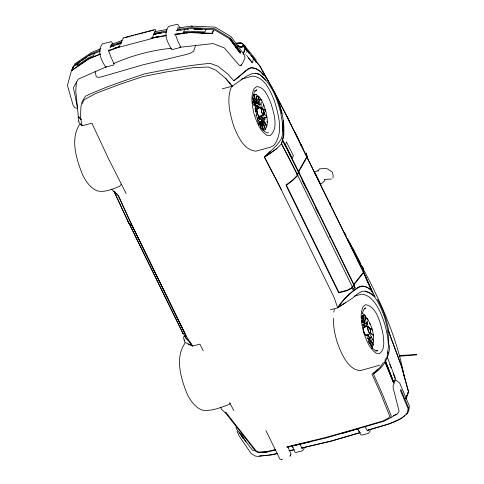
<?xml version="1.0" encoding="UTF-8"?>
<svg xmlns="http://www.w3.org/2000/svg" width="484" height="484" viewBox="0 0 484 484"><rect width="100%" height="100%" fill="white"/><g stroke="black" fill="none" stroke-linecap="round" stroke-linejoin="round"><path stroke-width="0.73" d="M260.997 128.091L261.015 123.789M261.136 106.286L261.178 102.015M256.423 101.9L256.587 97.726L256.617 101.852L257.216 104.006L256.363 101.852M256.829 117.473L256.847 116.844M333.403 318.333C333.343 332.847 337.747 347.361 345.274 359.733C348.692 365.069 353.574 370.2 360.277 370.653L379.746 365.172M361.929 318.381L362.026 315.616M362.782 320.741L362.994 316.524L363.091 320.632L363.69 322.792L362.825 320.638M76.363 81.82L75.794 91.071L78.293 116.378L81.3 119.554M81.79 103.479L81.893 102.027L85.402 96.249C104.568 87.168 124.781 80.574 144.837 73.792C166.49 69.587 188.185 65.237 210.189 63.38L217.915 66.199L227.994 74.215L233.742 80.719C240.022 77.029 244.535 70.495 251.25 67.784L255.83 68.456L259.89 71.081L263.949 75.244M389.457 345.219C389.971 356.914 383.304 367.864 373.388 373.787L382.372 394.018L391.193 415.756L390.673 417.698L383.83 421.261L326.252 437.905L287.49 447.149M363.938 324.812L364.004 323.99L363.678 324.825L364.301 325.647L363.938 324.812L363.865 325.738M369.812 323.288L369.74 324.026L370.32 324.534M257.331 106.976L257.506 105.216L257.313 106.329L257.996 106.982L258.154 106.395L257.881 107.2M263.526 104.453L263.447 105.191L264.034 105.7M262.606 121.278L262.951 120.032L262.824 120.504M259.339 117.866L259.557 119.705L259.061 118.665M408.684 411.116L409.391 406.015L399.76 383.207L395.591 379.759L393.05 386.02L393.208 388.059L399.119 411.358L397.394 413.874L393.341 415.665M252.848 97.635L253.235 95.197M369.365 339.423L369.449 338.903L369.207 339.52M324.728 179.286L324.437 181.01L320.765 184.38M365.952 326.307L366.031 325.847L365.662 326.597M364.355 322.09L364.712 319.972L364.271 321.098M110.636 47.244L111.387 44.649M262.588 108.906L263.078 106.317M256.339 106.063L256.538 105.076L256.744 107.357M306.529 155.406L306.039 152.98L306.947 156.526L298.453 171.524L298.949 171.893L296.777 174.724L297.714 174.924L293.026 179.643L285.941 185.148L338.721 292.893L347.385 290.606L352.884 287.563M306.826 155.999L306.257 153.428L307.14 156.913L298.646 171.917L299.142 172.286L297.43 174.827M256.429 98.222L256.242 96.812L258.492 96.292L258.371 96.824L259.067 96.921L258.892 98.778L259.563 103.624M258.994 125.023L259.43 123.027M290.43 455.462L290.582 454.772M259.448 118.253L259.557 117.763M333.766 312.144L334.414 309.306M386.831 357.646L388.12 351.971M367.241 324.952L367.562 323.554L367.102 322.538M260.961 108.501L261.299 107.025M260.38 115.985L260.247 116.953L258.117 115.386L258.444 115.936L259.46 116.88L257.833 114.787L256.702 110.703L256.877 111.901L256.786 109.015L256.677 110.056L257.325 107.932L256.992 108.392L258.129 107.775L258.601 108.688M222.35 88.814L232.181 86.219L246.61 76.127L252.091 73.616L255.564 73.278L259.333 74.282C271.584 83.46 277.193 98.597 280.768 112.941C282.16 121.508 284.441 130.486 281.252 138.926C277.017 146.15 270.187 151.153 264.415 157.058L277.326 181.645L334.117 297.448L337.675 307.86L330.366 309.784M255.873 112.203L255.231 110.872L255.727 110.261L256.278 111.072M281.561 143.712L283.89 134.824L283.231 120.401M387.496 353.374L388.712 344.699L388.737 338.655L387.091 327.105L384.738 317.849L381.174 308.514L377.29 300.933L374.017 296.099L370.932 293.6L368.124 292.148L365.087 291.12L361.959 291.368L358.118 293.467L352.57 298.083L337.675 307.86C342.672 299.336 350.452 292.82 358.341 287.066C363.06 284.538 368.04 287.302 371.561 290.551L363.557 272.468L286.395 115.519M72.213 70.21L73.169 66.689L71.457 70.688L67.433 85.468L73.181 105.452L74.881 107.617L77.373 108.337M72.219 70.706L72.794 68.595M73.175 67.191L73.556 65.782L91.065 53.899L100.097 50.245M405.979 398.774L406.953 395.204L405.858 398.641M362.359 313.196L363.714 309.585L365.862 307.909L364.506 308.441M256.399 106.994L256.641 106.184L257.064 106.849L256.635 106.232M406.161 398.876L408.478 391.744L401.466 366.37L388.337 330.923M364.385 325.974L364.652 325.169M366.219 323.826L366.618 322.634L365.668 323.929M177.9 28.84L177.138 30.764M266.732 115.688L266.484 116.414L266.914 116.94L264.857 117.939L265.038 119.59M195.766 44.976L193.618 51.177L190.617 53.119L186.824 54.365L143.234 64.765L101.876 76.738L98.536 77.373L96.237 76.829L95.118 71.16M259.624 105.609L260.253 103.824L259.593 104.683M259.109 123.444L259.618 120.982L259.533 122.428L260.749 127.129L259.63 124.158M408.478 391.744L407.679 393.952L408.46 391.429L401.545 366.086L388.337 330.536M367.834 336.084L368.203 335.581M256.351 113.982L256.702 113.117M262.195 118.12L261.662 117.624L260.809 117.86L260.84 119.379M261.299 119.832L261.517 119.3L261.36 119.79L260.93 119.548M205.948 29.427L204.907 31.95L188.718 31.248L183.587 31.962L184.64 29.47L188.306 28.973M368.808 338.189L367.888 338.588L367.435 338.128M109.203 49.634L108.658 50.844L111.151 57.632L114.006 63.525L113.837 65.001L105.7 67.143C101.38 60.337 96.588 51.268 102.433 43.85L111.374 41.642L113.014 44.129M257.76 121.315L258.365 119.99L257.984 120.837L258.408 124.104M179.57 47.329L213.184 43.578L224.431 47.976L239.38 65.497L240.857 65.624L241.462 64.293M260.604 123.71L260.961 122.93L260.791 123.305L260.755 121.139L260.997 123.039L263.834 130.613L263.163 130.65L262.866 128.357L263.036 129.603M243.216 54.402L245.521 48.745L245.479 46.724L244.674 45.702M243.186 53.24L245.182 48.327L245.158 46.343L244.329 45.284M240.663 52.278L230.19 38.442L239.828 52.453L229.906 39.101L240.245 53.143L240.663 52.278L230.408 38.188L214.472 28.665L190.66 27.667L177.344 29.494M395.18 378.972L393.68 382.015L385.306 360.731L393.692 382.348L385.034 360.647M372.16 348.008C375.947 336.35 371.658 321.37 362.492 313.275M317.94 171.239L319.361 168.886L324.782 168.486L327.341 168.825L332.314 172.074L333.173 175.535L332.925 178.124M253.858 93.152L254.699 91.555L256.95 89.855L254.542 90.95M289.075 446.514L288.639 447.319L287.75 446.72M255.322 107.908L255.528 107.563L255.77 107.835L255.322 107.908L255.685 108.029L255.528 107.563M373.654 339.956L373.309 340.53L373.66 341.069L372.408 339.242L372.874 339.974M267.216 121.163L266.865 121.738L267.204 122.283M231.945 85.735C225.968 98.409 229.852 113.438 233.736 126.221C237.946 136.185 243.398 149.877 255.836 151.19L270.308 147.245L273.635 145.611C284.054 133.009 278.451 114.853 274.404 100.781C270.302 90.823 264.923 77.337 252.581 76.091L241.008 79.243M383.352 362.462L380.079 367.435L372.002 374.15L380.854 394.012L389.541 415.714L389.051 417.644L383.243 420.905L353.677 429.562L325.532 437.518L286.582 446.944M384.992 359.969L386.22 358.106M290.376 455.601L289.952 456.237L291.108 453.901L287.901 447.143M304.339 448.051L302.482 450.767L295.845 452.516L294.962 452.074L292.009 445.716M256.302 114.799L256.587 114.387M79.842 124.055C69.793 138.902 76.532 159.932 82.734 175.093C86.104 181.524 90.375 188.288 97.502 190.938C104.955 192.59 112.742 189.02 119.621 186.316L121.26 184.174M370.393 430.651L368.421 433.398L361.784 435.146L360.804 434.735L357.609 428.854M185.069 343.071C174.561 357.942 181.016 378.887 187.284 394.279C190.642 400.782 195.064 407.395 202.185 410.111C211.06 411.66 221.006 407.389 229.337 404.388L230.154 403.329M240.857 65.624L242.46 63.477L245.025 58.02L244.16 54.668L231.068 36.645L215.138 27.122L191.319 26.124L177.265 28.054M367.646 326.894L368.288 326.041L367.096 326.621M255.951 115.87L256.532 115.888M257.706 117.806L257.373 118.211L257.682 119.923L257.536 118.029M368.802 429.381L367.568 430.899L364.809 426.549M261.269 108.107L261.947 107.297L260.701 107.811L260.93 108.513M302.923 447.488L302.107 448.462L299.699 444.028M352.558 287.187L354.361 285.052L353.931 284.767L363.726 272.431L363.393 268.42L361.421 266.17M255.292 110.715L255.727 110.261M270.253 151.444L265.299 156.465L276.884 148.467L281.537 143.827C287.145 126.778 281.742 108.222 274.579 92.45C269.146 82.77 263.623 68.94 251.129 67.645L248.177 68.728L233.742 80.719M297.902 175.317L293.219 180.036L286.455 185.269L338.909 292.342L347.185 290.2L352.691 287.169M406.161 414.346L408.091 412.429L408.587 407.885L400.849 389.445L400.413 390.455L408.157 408.895L407.207 413.433C396.85 424.19 380.642 425.575 367.247 430.433M296.759 444.336L295.881 445.207L310.903 441.656M357.398 428.364L356.52 429.235L341.837 433.507M377.798 369.939L373.388 373.787L377.871 369.897M404.666 415.683L401.375 418.4L389.596 423.645L367.368 430.47M352.685 289.432L354.808 287.714M276.854 148.582L269.636 153.876L264.415 157.058L281.337 189.704M74.221 64.239L91.73 52.357L100.757 48.703M78.305 63.386L73.405 66.713L71.904 70.198L89.074 58.552L100.182 54.051M71.457 70.688L88.965 58.806L100.769 54.02M80.465 61.498L78.087 63.108L77.047 65.624L88.929 57.535L93.509 55.69L94.562 53.198L88.802 55.866M81.657 60.694L87.017 57.07M123.735 38.054L122.767 38.702L119.082 46.821L119.645 47.063L151.208 38.75L152.176 38.109L155.86 29.984L155.297 29.748M345.564 302.681L338.364 307.092C344.269 298.701 351.922 290.061 361.615 286.201C366.267 286.05 371.18 288.984 373.194 293.243M351.874 287.072L354.167 284.652L353.737 284.374L363.532 272.038L363.194 268.045L361.379 265.952M390.673 417.698L396.983 414.147M263.617 130.722C269.691 126.324 266.781 116.85 265.662 110.624C263.471 104.617 261.203 95.009 253.719 94.132M254.548 105.99L253.822 105.439L252.376 102.015M106.607 66.695L78.275 79.116L73.411 87.755L77.591 108.113M113.516 63.67C131.805 55.436 151.419 50.348 171.354 48.249M111.175 44.48L122.379 40.347M110.509 46.022L121.012 42.114M94.737 53.379L100.291 51.129M110.013 47.19L121.224 43.058M108.519 50.675L119.016 46.773M108.41 50.929L119.615 46.791M238.037 46.525L241.413 47.257L243.597 46.391L243.809 44.77L242.768 43.627L241.105 43.149L238.37 43.33M366.467 335.237L370.018 333.893M259.86 116.493L263.399 115.186M255.709 94.338L253.658 95.076L255.854 94.386L255.746 94.755L256.405 94.646M241.413 47.257L243.549 46.494L249.321 53.44M121.284 42.895L116.317 44.528L121.26 42.961M118.973 46.875L114.714 48.267L119.657 46.694M364.652 314.969L362.564 315.653L364.809 315.114L364.785 315.592L365.378 315.743L365.971 322.423M314.455 171.838L318.635 170.489M256.242 96.812L258.329 96.147M266.95 117.285L264.857 117.939L263.841 116.886M360.06 432.569L331.298 441.118L301.369 448.015M360.199 432.672L331.443 440.942L302.089 447.978M367.277 318.375L365.16 318.98L367.429 318.617L367.386 319.222L367.997 319.591M182.758 333.512L184.676 332.968M354.24 296.202L361.445 294.169C370.587 294.865 375.85 303.547 379.644 310.885C384.605 321.509 387.696 333.01 388.362 344.735M365.656 326.573L366.509 326.331M260.985 99.547L258.867 100.127L261.142 99.783L261.094 100.388L261.711 100.757M254.699 105.385L255.685 105.252L256.254 106.589M259.2 107.781L260.053 107.551M220.728 407.092L221.339 409.246L225.405 412.767L226.052 412.592L256.115 450.858L258.535 452.02L266.212 451.729L274.942 449.678M123.529 37.788L154.735 29.566M125.888 37.492L130.19 36.354M131.63 35.979L133.778 35.411M135.211 35.036L137.365 34.467M138.799 34.092L143.101 32.954M144.535 32.579L146.688 32.011M148.122 31.635L153.864 30.123M180.06 47.553L171.917 49.701C167.597 42.895 162.805 33.826 168.656 26.408L177.598 24.2L179.933 27.848M275.85 449.926L267.011 452.032L258.232 452.582L255.782 451.427L225.405 412.767M277.284 453.562L271.445 454.906L257.476 456.394L255.304 456.037L250.996 453.387L239.193 436.017L237.063 431.359M288.96 450.87L294.072 449.696M272.304 454.573L277.392 453.447M289.741 450.713L294.097 449.751M153.41 34.352L161.36 32.664L153.44 34.261M151.075 38.236L159.756 36.403L152.563 37.861M153.374 34.437L166.484 32.077M151.879 37.921L165.734 35.465M154.529 31.72L166.907 29.476M153.87 33.263L166.986 30.916M151.044 38.321L166.363 35.616M369.54 328.932L371.688 328.503M262.721 108.386L263.236 110.086L265.377 109.674M375.632 351.124L377.78 350.743L375.052 350.319L372.002 347.845M364.198 327.069L368.015 326.404M257.645 108.313L261.451 107.684M362.117 313.565L362.77 313.457M366.11 335.206L364.785 334.172L365.093 334.668L365.408 335.019L364.149 332.696M176.103 30.758L184.985 29.542M187.199 29.24L188.681 29.034M174.609 34.249L188.669 32.319L212.016 33.293L213.511 29.808L205.228 29.463M175.238 34.4L188.56 32.573L212.373 33.565L214.085 29.572L230.015 39.101L240.245 53.143M175.111 34.642L177.326 34.346M178.802 34.152L181.022 33.856M182.498 33.656L184.713 33.366M186.189 33.166L187.671 32.972M190.623 32.579L193.582 32.186M179.31 47.335L180.756 47.16L177.888 41.243L175.377 34.449M255.988 115.767L256.375 115.724M259.376 456.025L262.249 455.722M263.683 455.571L267.271 455.19M268.705 455.039L271.578 454.73M399.887 356.218L415.962 354.863L416.028 354.536L399.324 355.546M235.805 43.227L240.373 42.919L241.982 43.36L243.028 44.516L242.883 46.083L240.766 46.881L237.469 46.131M236.367 43.33L241.159 43.003M258.232 452.582L267.083 452.014M268.553 132.773L267.198 132.84L264.197 131.394M324.389 179.364L331.479 179.05M370.29 328.902L371.791 328.836L371.621 329.55L372.148 330.13M371.633 334.559L373.097 334.498L372.855 335.237L373.297 335.823M263.236 110.086L265.48 110.013L265.305 110.721L265.825 111.302M262.703 115.325L264.119 115.319L263.139 114.853M189.577 28.623L205.325 29.258M194.187 28.955L202.27 29.282M193.927 28.992L200.709 29.27M206.051 33.632L201.858 33.106M202.832 33.172L208.64 33.65M225.06 412.447L226.052 412.592M364.9 326.658L363.659 326.978L363.29 328.799L363.393 327.765L363.581 330.862M366.025 325.454L366.406 325.544L366.073 323.233M281.422 459.612L282.22 459.8L279.879 459.074L265.916 430.566M203.268 33.408L201.913 33.075L203.056 33.378M191.319 26.124L192.644 26.457M259.587 106.662L259.962 106.758M255.564 73.278L259.261 74.227L265.825 80.09M236.694 44.909L238.6 45.454M238.691 45.919L240.028 46.319A10.793 4.483 -26.1 0 1 240.778 47.105M255.976 115.724L256.538 115.894M367.622 338.407L368.009 338.528M252.188 62.484L246.628 55.394M254.409 450.713L252.303 450.029L236.64 429.296L235.92 427.414M262.945 118.671L264.397 119.155L262.897 118.017M184.307 339.877L184.749 342.291L192.124 345.612L189.002 341.377L185.898 338.195L184.38 335.224L183.611 337.711L184.271 340.766M365.087 291.12L370.06 293.153L374.017 296.099M246.725 52.326L246.271 51.855M369.389 337.3L370.877 337.941L369.437 336.701M261.312 116.214L261.626 116.348L261.287 115.476M188.228 344.124L192.608 346.066L199.916 344.142L203.213 350.839M369.582 333.676L370.556 334.19M274.882 449.775L275.813 450.332M111.913 45L114.006 46.379M179.159 28.925L180.738 29.978M254.657 101.707L255.358 102.197L255.02 101.949L256.078 103.848L255.328 102.076L253.967 94.12L253.368 94.416L254.263 96.546L253.779 95.39M113.958 191.38L115.7 192.626M128.605 222.949L132.168 225.653L182.583 328.563M111.368 189.123L118.023 195.258M225.756 78.505L232.181 86.219L225.756 78.505L215.846 70.144L208.247 67.004L193.37 67.621L166.29 71.953L143.064 76.539L121.133 83.847L96.358 93.17L84.264 99.662L81.016 105.663L80.429 116.783L82.074 125.755L91.9 123.172L108.549 158.831L126.118 193.485M80.925 119.415L78.196 116.529L78.481 121.067M80.465 124.352L82.074 125.755L79.019 122.379L78.813 121.024M252.237 101.083L253.973 102.838M115.168 192.293L118.271 195.554L129.645 220.547L186.322 336.38L192.608 346.066L189.069 341.226L185.983 338.032L184.471 335.061M263.889 113.589L265.74 115.579M367.737 334.65L368.167 335.109L367.828 334.238M255.951 111.871L255.231 110.872M370.314 332.387L372.135 334.384M368.869 342.303L369.8 343.325L368.548 341.444M369.679 340.052L372.226 343.313M262.661 120.752L265.311 123.674L266.654 126.578L266.418 126.149L266.859 125.677L265.764 124.188L263.895 119.645M242.998 45.405L248.213 51.619M250.76 55.176L259.902 66.175L268.299 80.937M242.992 45.46L249.611 53.549M256.302 60.149L243.809 44.77L243.658 46.258L259.799 65.921L272.25 88.088L289.571 121.587M261.051 127.982L262.624 129.918M258.65 117.872L259.013 118.326L258.777 117.195M248.534 58.237L252.376 62.853L253.071 60.7L252.842 59.968M178.039 323.354L182.432 332.32L184.065 334.511M253.991 103.098L255.346 104.538L254.36 103.31L252.793 98.192L253.61 101.688M387.291 357.083L395.47 378.548M370.169 343.87L371.186 345.915M263.193 124.576L264.288 126.215L265.317 129.5L265.704 128.944L264.712 126.953L263.363 122.01M262.062 73.054L263.284 74.923M251.553 55.72L252.364 56.961M253.174 58.201L254.396 60.064M251.505 55.854L252.315 57.094M253.241 58.032L254.481 59.925M255.304 61.19L256.127 62.46M183.055 32.718L183.829 33.934M357.452 428.812L359.818 432.533M363.188 324.945L363.605 325.617L363.03 325.036L363.06 323.85L363.303 326.113M371.96 348.226L372.317 347.687L369.945 340.766M257.421 106.038L257.996 106.982M262.044 122.688L262.806 123.946M370.387 335.358L372.577 339.054M252.775 97.677L254.965 101.41M373.2 345.34L372.952 344.917L373.382 344.445L372.299 342.95L370.417 338.413M375.082 296.571L371.621 290.642L363.563 272.474M241.57 434.323L245.866 441.971M239.701 432.787L242.926 438.522M361.887 321.358L362.589 322.622L361.851 320.844M263.568 118.901L262.467 116.886L263.26 118.774M292.058 445.716L293.086 447.615M229.634 402.646L233.802 410.553M359.606 261.808L353.187 249.206L353.877 251.976M356.962 256.695L359.673 261.874M360.296 263.532C379.952 299.796 397.533 337.995 404.606 378.905M377.526 299.433C383.413 309.802 387.357 321.285 389.039 333.095M291.126 124.739L291.804 126.07M294.526 131.376L303.057 148.636M358.009 260.924L358.668 262.219M344.372 232.138L346.06 235.472M347.748 238.806L353.151 249.478M307.001 156.259L307.195 156.647M349.533 242.95L350.87 245.618M349.793 243.258L352.86 249.375M297.551 174.96L281.537 143.827L293.873 167.561L352.673 287.478L353.362 290.575M300.364 143.869L301.363 145.902M314.854 173.212L316.064 175.668M329.435 202.729L330.136 204.145M300.624 144.057L301.623 146.077M315.308 173.81L315.973 175.16M329.652 202.887L330.324 204.236M354.004 252.364L360.792 266.049L360.338 263.653M261.79 125.634L262.933 127.945L262.37 123.438M356.284 255.401L353.042 248.879L353.786 251.831L360.647 265.722L360.392 264.312M314.836 172.292L320.438 183.708M353.774 284.774L282.511 139.888L295.403 165.086L353.949 284.513L355.075 288.107L354.034 285.439M283.878 142.992L285.536 146.374M289.178 153.815L289.843 155.164M302.107 180.187L306.414 188.978M315.695 207.914L318.018 212.651M329.283 235.641L330.282 237.674M182.879 329.168L184.948 333.397L182.958 333.918L182.123 332.097M186.322 336.38L132.223 225.895L128.792 223.342L127.147 219.851M177.725 322.713L127.31 219.803L114.182 191.676M182.432 332.32L123.735 212.379L114.182 191.658M276.709 96.842L274.549 92.402L287.678 117.787L363.623 272.226L372.105 291.295L363.23 271.421M133.542 228.636L118.271 195.554M256.32 101.059L254.53 96.873L254.663 98.803M270.193 101.277C267.452 95.542 264.161 86.811 256.683 86.618L254.106 88.566C250.295 96.401 252.273 105.427 253.937 113.577C256.617 121.508 259.497 130.305 266.726 135.242L269.951 135.695C279.395 128.496 273.375 111.199 270.435 101.882M265.994 125.344L265.311 123.674L263.114 121.181L262.419 118.985M360.011 262.522L360.223 263.054M359.939 262.437L360.132 262.909M372.529 344.112L371.851 342.436L369.691 339.937L368.977 337.741M276.467 96.377L279.51 104.574L282.015 113.558M389.795 364.313L391.078 367.804M393.129 373.388L394.926 378.276M258.147 117.896L258.486 118.864L258.244 117.491M258.589 107.454L258.274 106.528L258.383 107.176M245.751 53.93L245.733 54.396M363.714 331.564L363.926 332.278M368.596 336.555L368.342 335.678L368.524 336.906M262.044 117.793L261.796 116.916L261.971 118.144M362.976 315.677L364.337 320.62M364.319 321.6L364.918 323.784L364.549 321.455M371.452 346.986L370.907 344.959L368.856 341.347L368.475 339.09M256.581 96.873L257.905 101.822M264.827 128.242L264.288 126.215L262.231 122.609L261.874 120.341L261.566 120.637L261.856 122.041M257.887 102.802L258.468 104.998L258.111 102.668M263.974 112.887L264.252 114.042M364.863 325.218L365.087 326.228M382.977 333.881C380.666 324.274 377.199 306.632 365.577 304.678L363.121 306.59C359.545 314.473 361.651 323.385 363.363 331.486C366.098 339.393 368.965 348.129 376.08 353.175L379.208 353.653C385.445 349.787 383.63 340.688 383.086 334.523M364.839 316.488L365.124 318.248L364.99 317.316M258.51 97.665L258.758 99.438L258.492 96.292M260.64 117.969L260.797 119.203M371.234 336.761L371.367 337.862M253.362 100.46L253.471 101.93M367.187 336.876L367.241 337.584M282.396 122.633L283.007 131.563M255.364 106.377L255.407 107.091M254.917 104.847L254.947 105.687M367.507 320.838L367.531 325.091M260.446 115.864A4.235 1.615 74.8 0 1 257.192 112.802A4.235 1.615 74.8 0 1 258.474 108.573M367.029 334.613A4.235 1.555 74.3 0 1 364.252 332.78M364.022 332.175A4.235 1.555 74.3 0 1 363.526 328.079A4.235 1.555 74.3 0 1 365.003 327.341M370.599 331.147L370.49 332.689L369.764 333.095L368.754 332.012L367.937 329.87L367.834 327.728L368.324 326.996L369.722 328.2L370.599 331.147M367.913 327.438L367.798 328.715L368.578 331.734A3.219 1.18 74.3 0 0 370.151 333.131A3.219 1.18 74.3 0 0 370.556 330.741C370.302 329.683 369.528 326.059 367.919 327.432M264.04 112.53L263.895 113.982L263.272 114.448L262.322 113.655L261.439 111.598L261.318 108.725C262.963 107.309 263.774 110.933 263.998 112.022A3.219 1.228 74.8 0 1 263.538 114.424A3.219 1.228 74.8 0 1 261.929 113.032L261.172 109.396L261.324 108.725L262.074 108.307L263.084 109.372L264.04 112.53M258.323 101.162L258.032 103.298L257.669 102.995L258.323 101.162M254.578 104.078L254.802 105.167L254.578 104.078M255.709 108.501L256.048 109.378L255.709 108.501M415.883 354.415L416.065 355.02L416.488 354.917L416.3 354.312L415.883 354.415M368.929 338.776L369.334 339.52L368.645 339.048L369.062 338.449L368.929 338.776M286.504 142.127L285.397 144.613L292.257 158.226L293.389 155.775L286.504 142.127M367.132 335.345L366.727 335.69L367.132 335.345M261.65 116.825L261.372 117.067L261.753 117.303L261.203 117.158L261.65 116.825M367.937 335.823L368.306 336.059L367.937 335.823M255.625 109.747L255.074 108.712L255.625 109.747M256.278 105.645L255.522 104.986L255.346 103.08L255.673 104.871L256.278 105.645M393.589 382.935L384.986 361.875L393.589 382.935"/></g></svg>
